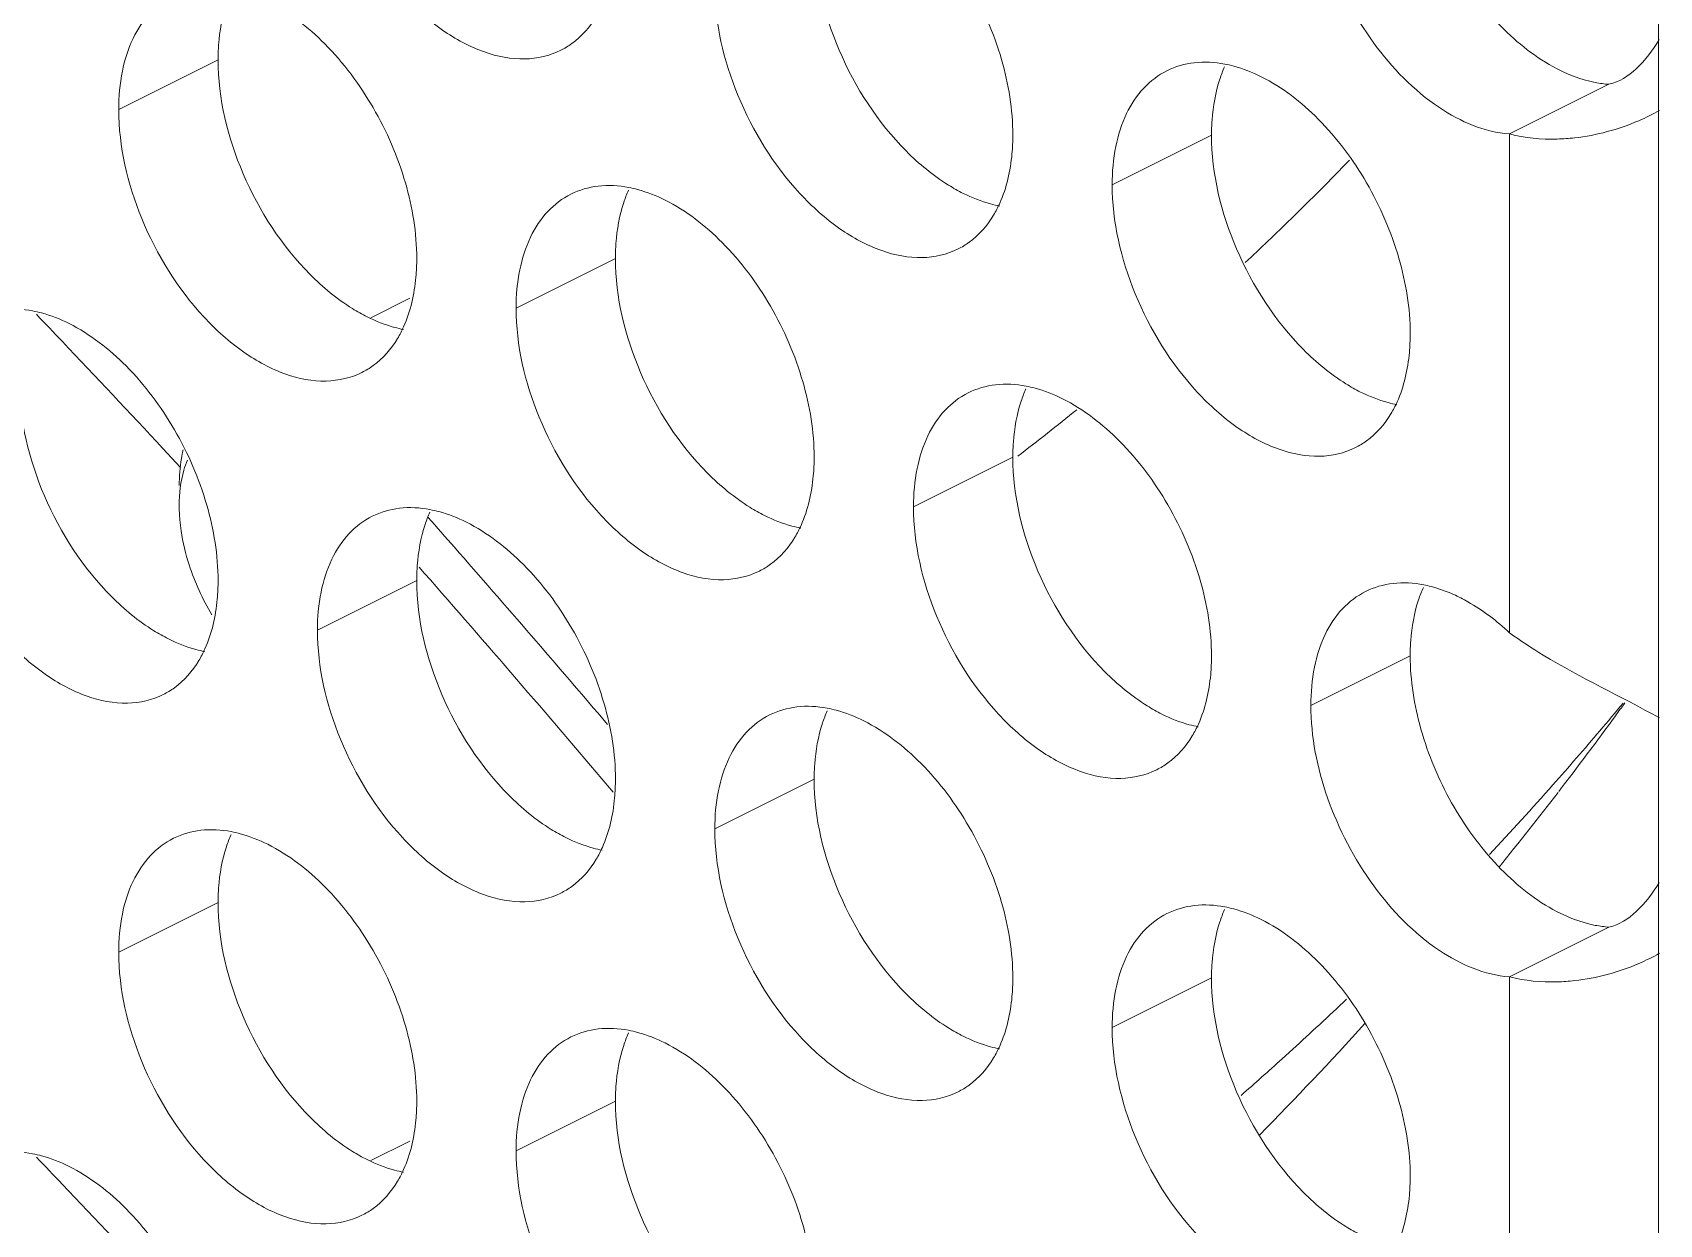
# Model space of a CAD drawing. Header units: millimetres. Extents: x 0 to 2524, y 0 to 1785.
# Drawn here: x 1890.65 to 1899.91, y 800.41 to 807.19 of the extents above; entities that cross this region are included whole.
import ezdxf

# ---------------------------------------------------------------- set-up
doc = ezdxf.new("R2010")
doc.units = ezdxf.units.MM
doc.header["$LTSCALE"] = 0.1
doc.layers.get('0').update_dxf_attribs({"lineweight": 13})
doc.layers.add('标注', color=251, linetype='Continuous', lineweight=9)

msp = doc.modelspace()

# ---------------------------------------------------------------- linework, layer by layer
msp.add_line((1899.9062, 886.4252), (1899.9062, 742.3186))
at = {"layer": '标注'}
for p, q in [((1891.7038, 807.0388), (1891.1381, 806.756)), ((1899.6234, 806.8992), (1899.0577, 806.6164)), ((1897.3606, 806.6104), (1896.7949, 806.3275)), ((1899.0577, 803.776), (1899.0577, 806.6164)), ((1893.9665, 805.9074), (1893.4008, 805.6246)), ((1892.5731, 805.57), (1892.7951, 805.681)), ((1891.389, 804.826), (1891.4897, 804.7177)), ((1896.2293, 804.7761), (1895.6636, 804.4932)), ((1892.8798, 804.1139), (1892.8495, 804.1484)), ((1892.8351, 804.0731), (1892.2695, 803.7903)), ((1898.492, 803.6447), (1897.9263, 803.3619)), ((1895.0979, 802.9418), (1894.5322, 802.6589)), ((1893.9544, 802.867), (1893.922, 802.9053)), ((1891.7038, 802.2388), (1891.1381, 801.956)), ((1899.6234, 802.0992), (1899.0577, 801.8164)), ((1897.3606, 801.8104), (1896.7949, 801.5275)), ((1899.0577, 798.976), (1899.0577, 801.8164)), ((1897.8229, 801.4038), (1897.7622, 801.3486)), ((1893.9665, 801.1074), (1893.4008, 800.8246)), ((1892.5731, 800.77), (1892.7951, 800.881))]:
    msp.add_line(p, q, dxfattribs=at)
for centre, radius, start, end in [((1893.4522, 807.4983), 0.4532, 296.52559, 305.90341), ((1898.1051, 806.6993), 0.734, 155.87957, 161.78032), ((1885.1807, 819.0506), 18.0677, 314.36296, 315.85432), ((1894.711, 805.9964), 0.734, 155.87957, 161.78032), ((1885.3498, 818.8782), 17.8262, 313.20223, 314.36205), ((1895.7149, 806.3669), 0.4532, 296.52559, 305.90341), ((1829.1637, 746.9033), 85.0119, 43.511881, 43.656261), ((1828.6975, 746.4618), 85.654, 42.952773, 43.511367), ((1892.3208, 805.664), 0.4532, 296.52559, 305.90341), ((1896.9738, 804.865), 0.734, 155.87957, 161.78032), ((1885.8693, 818.2856), 17.0379, 307.56841, 309.0087), ((1897.9777, 805.2356), 0.4532, 296.52559, 305.90341), ((1892.4328, 804.5015), 0.9502, 180.05249, 184.98077), ((1893.5797, 804.1621), 0.734, 155.87957, 161.78032), ((1822.7442, 742.5992), 93.5157, 41.253498, 41.392251), ((1822.0141, 741.9622), 94.4846, 40.443112, 41.251983), ((1892.8303, 804.5805), 1.3572, 197.96118, 211.16336), ((1894.5836, 804.5326), 0.4532, 296.52559, 305.90341), ((1821.898, 741.8538), 94.4179, 40.286504, 41.254919), ((1899.2355, 803.7339), 0.7329, 155.79553, 161.73903), ((1891.1894, 803.8297), 0.4532, 296.52559, 305.90341), ((1895.8424, 803.0307), 0.734, 155.87957, 161.78032), ((1882.0789, 816.1473), 21.774, 322.43267, 323.84764), ((1883.6366, 816.7764), 20.9231, 319.60769, 320.17195), ((1881.8498, 816.3159), 22.0583, 323.84514, 324.08635), ((1883.8086, 816.6296), 20.697, 318.47929, 319.60868), ((1896.8463, 803.4013), 0.4532, 296.52559, 305.90341), ((1884.0591, 816.4073), 20.3622, 316.97008, 318.48017), ((1882.0993, 816.1325), 21.7488, 320.98595, 322.41308), ((1892.4483, 802.3277), 0.734, 155.87957, 161.78032), ((1893.4522, 802.6983), 0.4532, 296.52559, 305.90341), ((1898.1051, 801.8993), 0.734, 155.87957, 161.78032), ((1884.7731, 815.705), 19.3604, 312.38028, 313.6175), ((1883.1096, 815.2661), 20.4175, 315.34995, 317.79658), ((1894.711, 801.1964), 0.734, 155.87957, 161.78032), ((1884.9281, 815.5349), 19.1302, 311.19933, 312.13536), ((1895.7149, 801.5669), 0.4532, 296.52559, 305.90341), ((1829.1637, 742.1033), 85.0119, 43.511881, 43.656261), ((1828.6975, 741.6618), 85.654, 42.952773, 43.511367), ((1892.3208, 800.864), 0.4532, 296.52559, 305.90341)]:
    msp.add_arc(centre, radius, start, end, dxfattribs=at)
for points, knots in [([(1893.6546, 807.0928), (1893.592, 807.0616), (1893.4421, 807.0276), (1893.2043, 807.0754), (1892.9659, 807.206), (1892.6581, 807.4835), (1892.3721, 807.9462), (1892.2695, 808.3786), (1892.2695, 808.5903)], [0, 0, 0, 0, 0.090718, 0.191742, 0.308104, 0.439279, 0.725532, 1, 1, 1, 1]), ([(1899.3047, 807), (1899.188, 807.0644), (1898.9668, 807.2473), (1898.7118, 807.6017), (1898.5393, 808.0111), (1898.492, 808.3038), (1898.492, 808.4447)], [0, 0, 0, 0, 0.232183, 0.490902, 0.754575, 1, 1, 1, 1]), ([(1899.0577, 806.6164), (1898.9157, 806.6259), (1898.6102, 806.7608), (1898.2555, 807.131), (1898.0003, 807.6162), (1897.9263, 807.9839), (1897.9263, 808.1619)], [0, 0, 0, 0, 0.207992, 0.463273, 0.739832, 1, 1, 1, 1]), ([(1895.3807, 808.0739), (1895.5014, 808.0136), (1895.7319, 807.8332), (1895.9981, 807.4751), (1896.1792, 807.0564), (1896.2293, 806.7553), (1896.2293, 806.6104)], [0, 0, 0, 0, 0.229676, 0.488215, 0.753207, 1, 1, 1, 1]), ([(1895.6217, 806.5197), (1895.4601, 806.6825), (1895.2091, 807.0697), (1895.0979, 807.5202), (1895.0979, 807.7418)], [0, 0, 0, 0, 0.508684, 1, 1, 1, 1]), ([(1895.9173, 805.9614), (1895.8547, 805.9302), (1895.7048, 805.8962), (1895.467, 805.944), (1895.2286, 806.0746), (1894.9208, 806.3522), (1894.6348, 806.8149), (1894.5322, 807.2473), (1894.5322, 807.4589)], [0, 0, 0, 0, 0.090718, 0.191742, 0.308104, 0.439279, 0.725532, 1, 1, 1, 1]), ([(1891.1381, 806.756), (1891.1381, 806.8288), (1891.1501, 806.9678), (1891.2091, 807.1579), (1891.3085, 807.3101), (1891.4011, 807.3806), (1891.45, 807.405)], [0, 0, 0, 0, 0.289235, 0.54966, 0.782932, 1, 1, 1, 1]), ([(1891.9866, 807.3709), (1892.1073, 807.3106), (1892.3378, 807.1303), (1892.604, 806.7722), (1892.7851, 806.3535), (1892.8351, 806.0524), (1892.8351, 805.9074)], [0, 0, 0, 0, 0.229676, 0.488215, 0.753207, 1, 1, 1, 1]), ([(1891.7038, 807.0388), (1891.7038, 807.0672), (1891.7075, 807.1747), (1891.7263, 807.2821), (1891.7511, 807.3572)], [0, 0, 0, 0, 0.264225, 1, 1, 1, 1]), ([(1893.8919, 807.3529), (1893.8816, 807.33), (1893.8383, 807.246), (1893.7742, 807.1719), (1893.718, 807.1312)], [0, 0, 0, 0, 0.265525, 1, 1, 1, 1]), ([(1899.9098, 807.1536), (1899.8742, 807.0929), (1899.7957, 806.9887), (1899.6818, 806.9114), (1899.6234, 806.8992)], [0, 0, 0, 0, 0.540802, 1, 1, 1, 1]), ([(1892.2276, 805.8168), (1892.066, 805.9796), (1891.815, 806.3667), (1891.7038, 806.8173), (1891.7038, 807.0388)], [0, 0, 0, 0, 0.508684, 1, 1, 1, 1]), ([(1897.1068, 806.9765), (1897.1552, 807.0006), (1897.2652, 807.0324), (1897.3789, 807.0256), (1897.4358, 807.0147)], [0, 0, 0, 0, 0.482538, 1, 1, 1, 1]), ([(1897.4358, 807.0147), (1897.453, 807.0114), (1897.5246, 806.9948), (1897.5935, 806.9675), (1897.6435, 806.9425)], [0, 0, 0, 0, 0.238696, 1, 1, 1, 1]), ([(1899.6234, 806.8992), (1899.5974, 806.901), (1899.4863, 806.9161), (1899.38, 806.9586), (1899.3047, 807)], [0, 0, 0, 0, 0.232248, 1, 1, 1, 1]), ([(1896.7949, 806.3275), (1896.7949, 806.4004), (1896.8069, 806.5393), (1896.866, 806.7295), (1896.9653, 806.8817), (1897.0579, 806.9521), (1897.1068, 806.9765)], [0, 0, 0, 0, 0.289235, 0.54966, 0.782932, 1, 1, 1, 1]), ([(1897.3606, 806.6104), (1897.3606, 806.6388), (1897.3643, 806.7463), (1897.3831, 806.8537), (1897.408, 806.9288)], [0, 0, 0, 0, 0.264225, 1, 1, 1, 1]), ([(1897.6435, 806.9425), (1897.7641, 806.8822), (1897.9946, 806.7018), (1898.2608, 806.3438), (1898.442, 805.925), (1898.492, 805.624), (1898.492, 805.479)], [0, 0, 0, 0, 0.229676, 0.488215, 0.753207, 1, 1, 1, 1]), ([(1892.5232, 805.2585), (1892.4606, 805.2272), (1892.3107, 805.1933), (1892.0729, 805.241), (1891.8345, 805.3717), (1891.5267, 805.6492), (1891.2407, 806.1119), (1891.1381, 806.5443), (1891.1381, 806.756)], [0, 0, 0, 0, 0.090718, 0.191742, 0.308104, 0.439279, 0.725532, 1, 1, 1, 1]), ([(1899.9113, 806.7504), (1899.873, 806.7289), (1899.7208, 806.6536), (1899.5537, 806.6084), (1899.4287, 806.5944)], [0, 0, 0, 0, 0.258855, 1, 1, 1, 1]), ([(1896.2293, 806.6104), (1896.2293, 806.5748), (1896.2236, 806.4425), (1896.1943, 806.3099), (1896.1546, 806.2215)], [0, 0, 0, 0, 0.268874, 1, 1, 1, 1]), ([(1897.8844, 805.3884), (1897.7229, 805.5511), (1897.4719, 805.9383), (1897.3606, 806.3889), (1897.3606, 806.6104)], [0, 0, 0, 0, 0.508684, 1, 1, 1, 1]), ([(1899.4287, 806.5944), (1899.3955, 806.5907), (1899.2716, 806.582), (1899.1456, 806.5932), (1899.0577, 806.6164)], [0, 0, 0, 0, 0.268459, 1, 1, 1, 1]), ([(1895.9464, 806.2783), (1895.918, 806.2925), (1895.8001, 806.359), (1895.6946, 806.4463), (1895.6217, 806.5197)], [0, 0, 0, 0, 0.235002, 1, 1, 1, 1]), ([(1893.4008, 805.6246), (1893.4008, 805.6975), (1893.4128, 805.8364), (1893.4719, 806.0266), (1893.5712, 806.1788), (1893.6638, 806.2492), (1893.7127, 806.2736)], [0, 0, 0, 0, 0.289235, 0.54966, 0.782932, 1, 1, 1, 1]), ([(1893.7127, 806.2736), (1893.761, 806.2977), (1893.8711, 806.3294), (1893.9848, 806.3226), (1894.0417, 806.3118)], [0, 0, 0, 0, 0.482538, 1, 1, 1, 1]), ([(1894.0417, 806.3118), (1894.0589, 806.3085), (1894.1304, 806.2918), (1894.1994, 806.2646), (1894.2494, 806.2396)], [0, 0, 0, 0, 0.238696, 1, 1, 1, 1]), ([(1896.1541, 806.2061), (1896.1369, 806.2094), (1896.0653, 806.226), (1895.9964, 806.2533), (1895.9464, 806.2783)], [0, 0, 0, 0, 0.238696, 1, 1, 1, 1]), ([(1898.1801, 804.83), (1898.1175, 804.7988), (1897.9676, 804.7648), (1897.7298, 804.8126), (1897.4914, 804.9432), (1897.1836, 805.2208), (1896.8975, 805.6835), (1896.7949, 806.1159), (1896.7949, 806.3275)], [0, 0, 0, 0, 0.090718, 0.191742, 0.308104, 0.439279, 0.725532, 1, 1, 1, 1]), ([(1893.9665, 805.9074), (1893.9665, 805.9359), (1893.9702, 806.0433), (1893.989, 806.1507), (1894.0138, 806.2259)], [0, 0, 0, 0, 0.264225, 1, 1, 1, 1]), ([(1894.2494, 806.2396), (1894.37, 806.1792), (1894.6005, 805.9989), (1894.8667, 805.6408), (1895.0479, 805.2221), (1895.0979, 804.921), (1895.0979, 804.7761)], [0, 0, 0, 0, 0.229676, 0.488215, 0.753207, 1, 1, 1, 1]), ([(1896.1546, 806.2215), (1896.1443, 806.1986), (1896.1011, 806.1146), (1896.037, 806.0405), (1895.9807, 805.9998)], [0, 0, 0, 0, 0.265525, 1, 1, 1, 1]), ([(1892.8351, 805.9074), (1892.8351, 805.8718), (1892.8294, 805.7396), (1892.8002, 805.6069), (1892.7605, 805.5186)], [0, 0, 0, 0, 0.268874, 1, 1, 1, 1]), ([(1894.4903, 804.6854), (1894.3288, 804.8482), (1894.0778, 805.2354), (1893.9665, 805.6859), (1893.9665, 805.9074)], [0, 0, 0, 0, 0.508684, 1, 1, 1, 1]), ([(1892.5523, 805.5753), (1892.5239, 805.5895), (1892.406, 805.656), (1892.3005, 805.7434), (1892.2276, 805.8168)], [0, 0, 0, 0, 0.235002, 1, 1, 1, 1]), ([(1890.3186, 805.5706), (1890.3669, 805.5947), (1890.477, 805.6265), (1890.5907, 805.6197), (1890.6475, 805.6088)], [0, 0, 0, 0, 0.482538, 1, 1, 1, 1]), ([(1890.6475, 805.6088), (1890.6648, 805.6055), (1890.7363, 805.5889), (1890.8052, 805.5616), (1890.8552, 805.5366)], [0, 0, 0, 0, 0.238696, 1, 1, 1, 1]), ([(1894.786, 804.1271), (1894.7234, 804.0959), (1894.5734, 804.0619), (1894.3357, 804.1097), (1894.0972, 804.2403), (1893.7895, 804.5178), (1893.5034, 804.9805), (1893.4008, 805.413), (1893.4008, 805.6246)], [0, 0, 0, 0, 0.090718, 0.191742, 0.308104, 0.439279, 0.725532, 1, 1, 1, 1]), ([(1890.8552, 805.5366), (1890.9759, 805.4763), (1891.2064, 805.2959), (1891.4726, 804.9379), (1891.6538, 804.5192), (1891.7038, 804.2181), (1891.7038, 804.0731)], [0, 0, 0, 0, 0.229676, 0.488215, 0.753207, 1, 1, 1, 1]), ([(1892.76, 805.5031), (1892.7428, 805.5064), (1892.6712, 805.5231), (1892.6023, 805.5503), (1892.5523, 805.5753)], [0, 0, 0, 0, 0.238696, 1, 1, 1, 1]), ([(1892.7605, 805.5186), (1892.7502, 805.4957), (1892.707, 805.4117), (1892.6428, 805.3376), (1892.5866, 805.2969)], [0, 0, 0, 0, 0.265525, 1, 1, 1, 1]), ([(1898.492, 805.479), (1898.492, 805.4434), (1898.4863, 805.3111), (1898.4571, 805.1785), (1898.4174, 805.0901)], [0, 0, 0, 0, 0.268874, 1, 1, 1, 1]), ([(1898.2092, 805.1469), (1898.1807, 805.1611), (1898.0628, 805.2276), (1897.9573, 805.3149), (1897.8844, 805.3884)], [0, 0, 0, 0, 0.235002, 1, 1, 1, 1]), ([(1891.0962, 803.9825), (1890.9346, 804.1452), (1890.6836, 804.5324), (1890.5724, 804.983), (1890.5724, 805.2045)], [0, 0, 0, 0, 0.508684, 1, 1, 1, 1]), ([(1895.6636, 804.4932), (1895.6636, 804.5661), (1895.6756, 804.705), (1895.7346, 804.8952), (1895.834, 805.0474), (1895.9265, 805.1178), (1895.9755, 805.1422)], [0, 0, 0, 0, 0.289235, 0.54966, 0.782932, 1, 1, 1, 1]), ([(1895.9755, 805.1422), (1896.0238, 805.1663), (1896.1339, 805.1981), (1896.2475, 805.1913), (1896.3044, 805.1804)], [0, 0, 0, 0, 0.482538, 1, 1, 1, 1]), ([(1896.3044, 805.1804), (1896.3216, 805.1771), (1896.3932, 805.1605), (1896.4621, 805.1332), (1896.5121, 805.1082)], [0, 0, 0, 0, 0.238696, 1, 1, 1, 1]), ([(1898.4168, 805.0747), (1898.3996, 805.078), (1898.3281, 805.0946), (1898.2591, 805.1219), (1898.2092, 805.1469)], [0, 0, 0, 0, 0.238696, 1, 1, 1, 1]), ([(1896.2293, 804.7761), (1896.2293, 804.8045), (1896.2329, 804.9119), (1896.2518, 805.0194), (1896.2766, 805.0945)], [0, 0, 0, 0, 0.264225, 1, 1, 1, 1]), ([(1896.5121, 805.1082), (1896.6327, 805.0479), (1896.8633, 804.8675), (1897.1295, 804.5095), (1897.3106, 804.0907), (1897.3606, 803.7896), (1897.3606, 803.6447)], [0, 0, 0, 0, 0.229676, 0.488215, 0.753207, 1, 1, 1, 1]), ([(1898.4174, 805.0901), (1898.4071, 805.0673), (1898.3638, 804.9833), (1898.2997, 804.9091), (1898.2435, 804.8684)], [0, 0, 0, 0, 0.265525, 1, 1, 1, 1]), ([(1891.3919, 803.4241), (1891.3293, 803.3929), (1891.1793, 803.3589), (1890.9415, 803.4067), (1890.7031, 803.5373), (1890.3953, 803.8149), (1890.1093, 804.2776), (1890.0067, 804.71), (1890.0067, 804.9217)], [0, 0, 0, 0, 0.090718, 0.191742, 0.308104, 0.439279, 0.725532, 1, 1, 1, 1]), ([(1891.5045, 804.8168), (1891.5008, 804.8009), (1891.4875, 804.734), (1891.4826, 804.6656), (1891.4826, 804.6138)], [0, 0, 0, 0, 0.239288, 1, 1, 1, 1]), ([(1895.0979, 804.7761), (1895.0979, 804.7405), (1895.0922, 804.6082), (1895.063, 804.4756), (1895.0233, 804.3872)], [0, 0, 0, 0, 0.268874, 1, 1, 1, 1]), ([(1896.7531, 803.554), (1896.5915, 803.7168), (1896.3405, 804.104), (1896.2293, 804.5546), (1896.2293, 804.7761)], [0, 0, 0, 0, 0.508684, 1, 1, 1, 1]), ([(1891.5291, 804.7596), (1891.5212, 804.7407), (1891.4925, 804.6573), (1891.4826, 804.5682), (1891.4826, 804.5006)], [0, 0, 0, 0, 0.232447, 1, 1, 1, 1]), ([(1894.815, 804.444), (1894.7866, 804.4582), (1894.6687, 804.5247), (1894.5632, 804.612), (1894.4903, 804.6854)], [0, 0, 0, 0, 0.235002, 1, 1, 1, 1]), ([(1892.5814, 804.4393), (1892.6297, 804.4634), (1892.7398, 804.4951), (1892.8534, 804.4883), (1892.9103, 804.4774)], [0, 0, 0, 0, 0.482538, 1, 1, 1, 1]), ([(1897.0487, 802.9957), (1896.9861, 802.9645), (1896.8362, 802.9305), (1896.5984, 802.9783), (1896.36, 803.1089), (1896.0522, 803.3865), (1895.7662, 803.8492), (1895.6636, 804.2816), (1895.6636, 804.4932)], [0, 0, 0, 0, 0.090718, 0.191742, 0.308104, 0.439279, 0.725532, 1, 1, 1, 1]), ([(1891.4861, 804.419), (1891.488, 804.3979), (1891.4982, 804.3109), (1891.5189, 804.2252), (1891.5393, 804.162)], [0, 0, 0, 0, 0.241904, 1, 1, 1, 1]), ([(1892.2695, 803.7903), (1892.2695, 803.8631), (1892.2815, 804.0021), (1892.3405, 804.1923), (1892.4399, 804.3445), (1892.5324, 804.4149), (1892.5814, 804.4393)], [0, 0, 0, 0, 0.289235, 0.54966, 0.782932, 1, 1, 1, 1]), ([(1892.9103, 804.4774), (1892.9275, 804.4741), (1892.9991, 804.4575), (1893.068, 804.4303), (1893.118, 804.4053)], [0, 0, 0, 0, 0.238696, 1, 1, 1, 1]), ([(1893.118, 804.4053), (1893.2386, 804.3449), (1893.4692, 804.1646), (1893.7354, 803.8065), (1893.9165, 803.3878), (1893.9665, 803.0867), (1893.9665, 802.9418)], [0, 0, 0, 0, 0.229676, 0.488215, 0.753207, 1, 1, 1, 1]), ([(1895.0227, 804.3718), (1895.0055, 804.3751), (1894.9339, 804.3917), (1894.865, 804.419), (1894.815, 804.444)], [0, 0, 0, 0, 0.238696, 1, 1, 1, 1]), ([(1892.8351, 804.0731), (1892.8351, 804.1015), (1892.8388, 804.209), (1892.8576, 804.3164), (1892.8825, 804.3915)], [0, 0, 0, 0, 0.264225, 1, 1, 1, 1]), ([(1895.0233, 804.3872), (1895.013, 804.3643), (1894.9697, 804.2803), (1894.9056, 804.2062), (1894.8494, 804.1655)], [0, 0, 0, 0, 0.265525, 1, 1, 1, 1]), ([(1891.7038, 804.0731), (1891.7038, 804.0375), (1891.6981, 803.9053), (1891.6688, 803.7726), (1891.6291, 803.6843)], [0, 0, 0, 0, 0.268874, 1, 1, 1, 1]), ([(1893.3589, 802.8511), (1893.1974, 803.0139), (1892.9464, 803.401), (1892.8351, 803.8516), (1892.8351, 804.0731)], [0, 0, 0, 0, 0.508684, 1, 1, 1, 1]), ([(1898.2382, 804.0108), (1898.2868, 804.035), (1898.3974, 804.0669), (1898.5116, 804.0598), (1898.5688, 804.0488)], [0, 0, 0, 0, 0.482495, 1, 1, 1, 1]), ([(1898.5688, 804.0488), (1898.5829, 804.046), (1898.6411, 804.0328), (1898.6977, 804.0124), (1898.739, 803.9938)], [0, 0, 0, 0, 0.240479, 1, 1, 1, 1]), ([(1891.4209, 803.741), (1891.3925, 803.7552), (1891.2746, 803.8217), (1891.1691, 803.9091), (1891.0962, 803.9825)], [0, 0, 0, 0, 0.235002, 1, 1, 1, 1]), ([(1897.9263, 803.3619), (1897.9263, 803.4347), (1897.9383, 803.5737), (1897.9974, 803.7638), (1898.0967, 803.9161), (1898.1893, 803.9864), (1898.2382, 804.0108)], [0, 0, 0, 0, 0.289285, 0.549663, 0.782917, 1, 1, 1, 1]), ([(1898.492, 803.6447), (1898.492, 803.6732), (1898.4957, 803.7808), (1898.5145, 803.8884), (1898.5395, 803.9636)], [0, 0, 0, 0, 0.264302, 1, 1, 1, 1]), ([(1898.739, 803.9938), (1898.7667, 803.9814), (1898.8817, 803.9226), (1898.9855, 803.8433), (1899.0577, 803.776)], [0, 0, 0, 0, 0.235232, 1, 1, 1, 1]), ([(1893.6546, 802.2928), (1893.592, 802.2616), (1893.4421, 802.2276), (1893.2043, 802.2754), (1892.9659, 802.406), (1892.6581, 802.6835), (1892.3721, 803.1462), (1892.2695, 803.5786), (1892.2695, 803.7903)], [0, 0, 0, 0, 0.090718, 0.191742, 0.308104, 0.439279, 0.725532, 1, 1, 1, 1]), ([(1899.0577, 803.776), (1899.1196, 803.7304), (1899.3943, 803.5509), (1899.6923, 803.4125), (1899.9113, 803.2906)], [0, 0, 0, 0, 0.234709, 1, 1, 1, 1]), ([(1891.6286, 803.6688), (1891.6114, 803.6721), (1891.5398, 803.6887), (1891.4709, 803.716), (1891.4209, 803.741)], [0, 0, 0, 0, 0.238696, 1, 1, 1, 1]), ([(1891.6291, 803.6843), (1891.6189, 803.6614), (1891.5756, 803.5774), (1891.5115, 803.5033), (1891.4552, 803.4625)], [0, 0, 0, 0, 0.265525, 1, 1, 1, 1]), ([(1897.3606, 803.6447), (1897.3606, 803.6091), (1897.3549, 803.4768), (1897.3257, 803.3442), (1897.286, 803.2558)], [0, 0, 0, 0, 0.268874, 1, 1, 1, 1]), ([(1899.3047, 802.2), (1899.188, 802.2644), (1898.9668, 802.4473), (1898.7118, 802.8017), (1898.5393, 803.2111), (1898.492, 803.5038), (1898.492, 803.6447)], [0, 0, 0, 0, 0.232183, 0.490902, 0.754575, 1, 1, 1, 1]), ([(1897.0778, 803.3126), (1897.0494, 803.3268), (1896.9314, 803.3933), (1896.8259, 803.4806), (1896.7531, 803.554)], [0, 0, 0, 0, 0.235002, 1, 1, 1, 1]), ([(1894.5322, 802.6589), (1894.5322, 802.7318), (1894.5442, 802.8707), (1894.6032, 803.0609), (1894.7026, 803.2131), (1894.7952, 803.2835), (1894.8441, 803.3079)], [0, 0, 0, 0, 0.289235, 0.54966, 0.782932, 1, 1, 1, 1]), ([(1894.8441, 803.3079), (1894.8924, 803.332), (1895.0025, 803.3638), (1895.1162, 803.3569), (1895.173, 803.3461)], [0, 0, 0, 0, 0.482538, 1, 1, 1, 1]), ([(1895.173, 803.3461), (1895.1902, 803.3428), (1895.2618, 803.3262), (1895.3307, 803.2989), (1895.3807, 803.2739)], [0, 0, 0, 0, 0.238696, 1, 1, 1, 1]), ([(1897.2855, 803.2404), (1897.2683, 803.2437), (1897.1967, 803.2603), (1897.1278, 803.2876), (1897.0778, 803.3126)], [0, 0, 0, 0, 0.238696, 1, 1, 1, 1]), ([(1899.0577, 801.8164), (1898.9157, 801.8259), (1898.6102, 801.9608), (1898.2555, 802.331), (1898.0003, 802.8162), (1897.9263, 803.1839), (1897.9263, 803.3619)], [0, 0, 0, 0, 0.207992, 0.463273, 0.739832, 1, 1, 1, 1]), ([(1895.0979, 802.9418), (1895.0979, 802.9702), (1895.1016, 803.0776), (1895.1204, 803.185), (1895.1452, 803.2602)], [0, 0, 0, 0, 0.264225, 1, 1, 1, 1]), ([(1895.3807, 803.2739), (1895.5014, 803.2136), (1895.7319, 803.0332), (1895.9981, 802.6751), (1896.1792, 802.2564), (1896.2293, 801.9553), (1896.2293, 801.8104)], [0, 0, 0, 0, 0.229676, 0.488215, 0.753207, 1, 1, 1, 1]), ([(1897.286, 803.2558), (1897.2757, 803.2329), (1897.2324, 803.149), (1897.1683, 803.0748), (1897.1121, 803.0341)], [0, 0, 0, 0, 0.265525, 1, 1, 1, 1]), ([(1893.9665, 802.9418), (1893.9665, 802.9061), (1893.9608, 802.7739), (1893.9316, 802.6413), (1893.8919, 802.5529)], [0, 0, 0, 0, 0.268874, 1, 1, 1, 1]), ([(1895.6217, 801.7197), (1895.4601, 801.8825), (1895.2091, 802.2697), (1895.0979, 802.7202), (1895.0979, 802.9418)], [0, 0, 0, 0, 0.508684, 1, 1, 1, 1]), ([(1893.6837, 802.6096), (1893.6552, 802.6238), (1893.5373, 802.6904), (1893.4318, 802.7777), (1893.3589, 802.8511)], [0, 0, 0, 0, 0.235002, 1, 1, 1, 1]), ([(1891.45, 802.605), (1891.4983, 802.6291), (1891.6084, 802.6608), (1891.722, 802.654), (1891.7789, 802.6431)], [0, 0, 0, 0, 0.482538, 1, 1, 1, 1]), ([(1891.7789, 802.6431), (1891.7961, 802.6398), (1891.8677, 802.6232), (1891.9366, 802.5959), (1891.9866, 802.5709)], [0, 0, 0, 0, 0.238696, 1, 1, 1, 1]), ([(1895.9173, 801.1614), (1895.8547, 801.1302), (1895.7048, 801.0962), (1895.467, 801.144), (1895.2286, 801.2746), (1894.9208, 801.5522), (1894.6348, 802.0149), (1894.5322, 802.4473), (1894.5322, 802.6589)], [0, 0, 0, 0, 0.090718, 0.191742, 0.308104, 0.439279, 0.725532, 1, 1, 1, 1]), ([(1891.1381, 801.956), (1891.1381, 802.0288), (1891.1501, 802.1678), (1891.2091, 802.3579), (1891.3085, 802.5101), (1891.4011, 802.5806), (1891.45, 802.605)], [0, 0, 0, 0, 0.289235, 0.54966, 0.782932, 1, 1, 1, 1]), ([(1891.7038, 802.2388), (1891.7038, 802.2672), (1891.7075, 802.3747), (1891.7263, 802.4821), (1891.7511, 802.5572)], [0, 0, 0, 0, 0.264225, 1, 1, 1, 1]), ([(1891.9866, 802.5709), (1892.1073, 802.5106), (1892.3378, 802.3303), (1892.604, 801.9722), (1892.7851, 801.5535), (1892.8351, 801.2524), (1892.8351, 801.1074)], [0, 0, 0, 0, 0.229676, 0.488215, 0.753207, 1, 1, 1, 1]), ([(1893.8914, 802.5375), (1893.8741, 802.5407), (1893.8026, 802.5574), (1893.7337, 802.5846), (1893.6837, 802.6096)], [0, 0, 0, 0, 0.238696, 1, 1, 1, 1]), ([(1893.8919, 802.5529), (1893.8816, 802.53), (1893.8383, 802.446), (1893.7742, 802.3719), (1893.718, 802.3312)], [0, 0, 0, 0, 0.265525, 1, 1, 1, 1]), ([(1899.9098, 802.3536), (1899.8742, 802.2929), (1899.7957, 802.1887), (1899.6818, 802.1114), (1899.6234, 802.0992)], [0, 0, 0, 0, 0.540802, 1, 1, 1, 1]), ([(1892.2276, 801.0168), (1892.066, 801.1796), (1891.815, 801.5667), (1891.7038, 802.0173), (1891.7038, 802.2388)], [0, 0, 0, 0, 0.508684, 1, 1, 1, 1]), ([(1896.7949, 801.5275), (1896.7949, 801.6004), (1896.8069, 801.7393), (1896.866, 801.9295), (1896.9653, 802.0817), (1897.0579, 802.1521), (1897.1068, 802.1765)], [0, 0, 0, 0, 0.289235, 0.54966, 0.782932, 1, 1, 1, 1]), ([(1897.1068, 802.1765), (1897.1552, 802.2006), (1897.2652, 802.2324), (1897.3789, 802.2256), (1897.4358, 802.2147)], [0, 0, 0, 0, 0.482538, 1, 1, 1, 1]), ([(1897.4358, 802.2147), (1897.453, 802.2114), (1897.5246, 802.1948), (1897.5935, 802.1675), (1897.6435, 802.1425)], [0, 0, 0, 0, 0.238696, 1, 1, 1, 1]), ([(1899.6234, 802.0992), (1899.5974, 802.101), (1899.4863, 802.1161), (1899.38, 802.1586), (1899.3047, 802.2)], [0, 0, 0, 0, 0.232248, 1, 1, 1, 1]), ([(1897.3606, 801.8104), (1897.3606, 801.8388), (1897.3643, 801.9463), (1897.3831, 802.0537), (1897.408, 802.1288)], [0, 0, 0, 0, 0.264225, 1, 1, 1, 1]), ([(1897.6435, 802.1425), (1897.7641, 802.0822), (1897.9946, 801.9018), (1898.2608, 801.5438), (1898.442, 801.125), (1898.492, 800.824), (1898.492, 800.679)], [0, 0, 0, 0, 0.229676, 0.488215, 0.753207, 1, 1, 1, 1]), ([(1892.5232, 800.4585), (1892.4606, 800.4272), (1892.3107, 800.3933), (1892.0729, 800.441), (1891.8345, 800.5717), (1891.5267, 800.8492), (1891.2407, 801.3119), (1891.1381, 801.7443), (1891.1381, 801.956)], [0, 0, 0, 0, 0.090718, 0.191742, 0.308104, 0.439279, 0.725532, 1, 1, 1, 1]), ([(1899.9113, 801.9504), (1899.873, 801.9289), (1899.7208, 801.8536), (1899.5537, 801.8084), (1899.4287, 801.7944)], [0, 0, 0, 0, 0.258855, 1, 1, 1, 1]), ([(1896.2293, 801.8104), (1896.2293, 801.7748), (1896.2236, 801.6425), (1896.1943, 801.5099), (1896.1546, 801.4215)], [0, 0, 0, 0, 0.268874, 1, 1, 1, 1]), ([(1897.8844, 800.5884), (1897.7229, 800.7511), (1897.4719, 801.1383), (1897.3606, 801.5889), (1897.3606, 801.8104)], [0, 0, 0, 0, 0.508684, 1, 1, 1, 1]), ([(1899.4287, 801.7944), (1899.3955, 801.7907), (1899.2716, 801.782), (1899.1456, 801.7932), (1899.0577, 801.8164)], [0, 0, 0, 0, 0.268459, 1, 1, 1, 1]), ([(1895.9464, 801.4783), (1895.918, 801.4925), (1895.8001, 801.559), (1895.6946, 801.6463), (1895.6217, 801.7197)], [0, 0, 0, 0, 0.235002, 1, 1, 1, 1]), ([(1898.1801, 800.03), (1898.1175, 799.9988), (1897.9676, 799.9648), (1897.7298, 800.0126), (1897.4914, 800.1432), (1897.1836, 800.4208), (1896.8975, 800.8835), (1896.7949, 801.3159), (1896.7949, 801.5275)], [0, 0, 0, 0, 0.090718, 0.191742, 0.308104, 0.439279, 0.725532, 1, 1, 1, 1]), ([(1893.4008, 800.8246), (1893.4008, 800.8975), (1893.4128, 801.0364), (1893.4719, 801.2266), (1893.5712, 801.3788), (1893.6638, 801.4492), (1893.7127, 801.4736)], [0, 0, 0, 0, 0.289235, 0.54966, 0.782932, 1, 1, 1, 1]), ([(1893.7127, 801.4736), (1893.761, 801.4977), (1893.8711, 801.5294), (1893.9848, 801.5226), (1894.0417, 801.5118)], [0, 0, 0, 0, 0.482538, 1, 1, 1, 1]), ([(1894.0417, 801.5118), (1894.0589, 801.5085), (1894.1304, 801.4918), (1894.1994, 801.4646), (1894.2494, 801.4396)], [0, 0, 0, 0, 0.238696, 1, 1, 1, 1]), ([(1894.2494, 801.4396), (1894.37, 801.3792), (1894.6005, 801.1989), (1894.8667, 800.8408), (1895.0479, 800.4221), (1895.0979, 800.121), (1895.0979, 799.9761)], [0, 0, 0, 0, 0.229676, 0.488215, 0.753207, 1, 1, 1, 1]), ([(1896.1541, 801.4061), (1896.1369, 801.4094), (1896.0653, 801.426), (1895.9964, 801.4533), (1895.9464, 801.4783)], [0, 0, 0, 0, 0.238696, 1, 1, 1, 1]), ([(1893.9665, 801.1074), (1893.9665, 801.1359), (1893.9702, 801.2433), (1893.989, 801.3507), (1894.0138, 801.4259)], [0, 0, 0, 0, 0.264225, 1, 1, 1, 1]), ([(1896.1546, 801.4215), (1896.1443, 801.3986), (1896.1011, 801.3146), (1896.037, 801.2405), (1895.9807, 801.1998)], [0, 0, 0, 0, 0.265525, 1, 1, 1, 1]), ([(1892.8351, 801.1074), (1892.8351, 801.0718), (1892.8294, 800.9396), (1892.8002, 800.8069), (1892.7605, 800.7186)], [0, 0, 0, 0, 0.268874, 1, 1, 1, 1]), ([(1894.4903, 799.8854), (1894.3288, 800.0482), (1894.0778, 800.4354), (1893.9665, 800.8859), (1893.9665, 801.1074)], [0, 0, 0, 0, 0.508684, 1, 1, 1, 1]), ([(1892.5523, 800.7753), (1892.5239, 800.7895), (1892.406, 800.856), (1892.3005, 800.9434), (1892.2276, 801.0168)], [0, 0, 0, 0, 0.235002, 1, 1, 1, 1]), ([(1890.3186, 800.7706), (1890.3669, 800.7947), (1890.477, 800.8265), (1890.5907, 800.8197), (1890.6475, 800.8088)], [0, 0, 0, 0, 0.482538, 1, 1, 1, 1]), ([(1890.6475, 800.8088), (1890.6648, 800.8055), (1890.7363, 800.7889), (1890.8052, 800.7616), (1890.8552, 800.7366)], [0, 0, 0, 0, 0.238696, 1, 1, 1, 1]), ([(1894.786, 799.3271), (1894.7234, 799.2959), (1894.5734, 799.2619), (1894.3357, 799.3097), (1894.0972, 799.4403), (1893.7895, 799.7178), (1893.5034, 800.1805), (1893.4008, 800.613), (1893.4008, 800.8246)], [0, 0, 0, 0, 0.090718, 0.191742, 0.308104, 0.439279, 0.725532, 1, 1, 1, 1]), ([(1890.8552, 800.7366), (1890.9759, 800.6763), (1891.2064, 800.4959), (1891.4726, 800.1379), (1891.6538, 799.7192), (1891.7038, 799.4181), (1891.7038, 799.2731)], [0, 0, 0, 0, 0.229676, 0.488215, 0.753207, 1, 1, 1, 1]), ([(1892.76, 800.7031), (1892.7428, 800.7064), (1892.6712, 800.7231), (1892.6023, 800.7503), (1892.5523, 800.7753)], [0, 0, 0, 0, 0.238696, 1, 1, 1, 1]), ([(1892.7605, 800.7186), (1892.7502, 800.6957), (1892.707, 800.6117), (1892.6428, 800.5376), (1892.5866, 800.4969)], [0, 0, 0, 0, 0.265525, 1, 1, 1, 1]), ([(1898.492, 800.679), (1898.492, 800.6434), (1898.4863, 800.5111), (1898.4571, 800.3785), (1898.4174, 800.2901)], [0, 0, 0, 0, 0.268874, 1, 1, 1, 1]), ([(1898.2092, 800.3469), (1898.1807, 800.3611), (1898.0628, 800.4276), (1897.9573, 800.5149), (1897.8844, 800.5884)], [0, 0, 0, 0, 0.235002, 1, 1, 1, 1])]:
    msp.add_open_spline(points, degree=3, knots=knots, dxfattribs=at)

doc.saveas('drawing.dxf')
